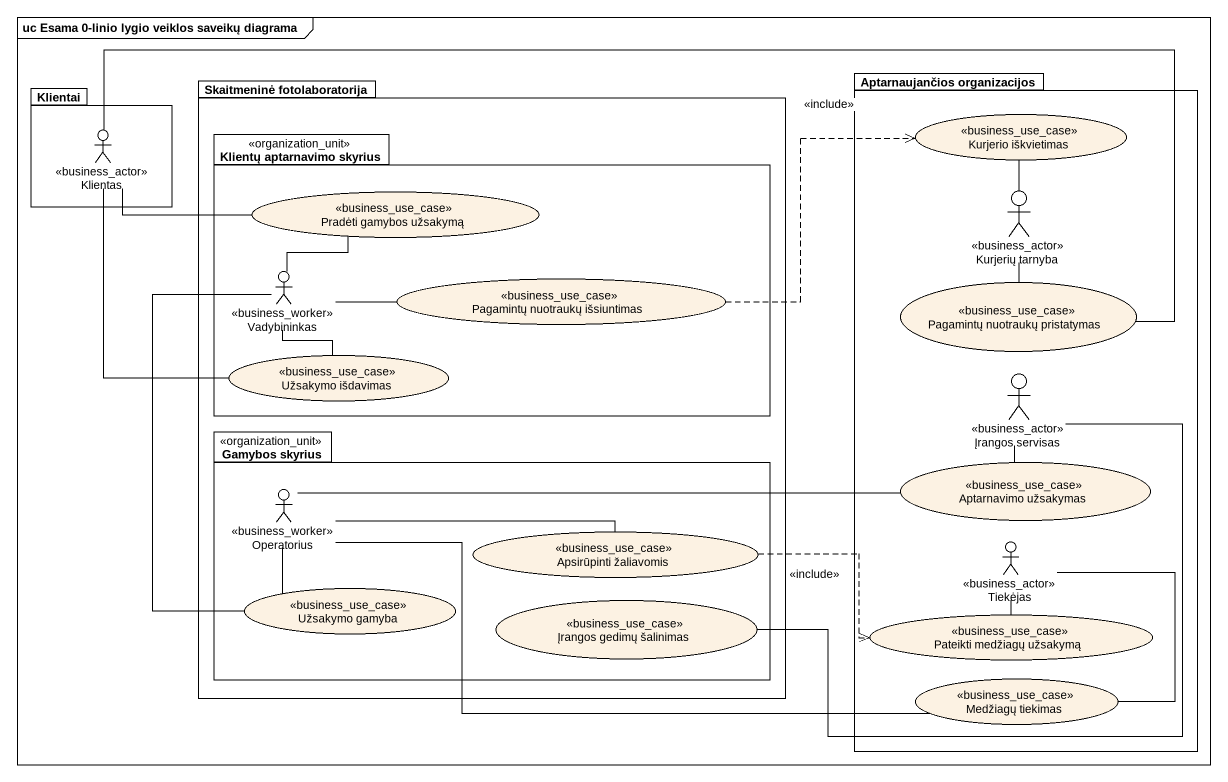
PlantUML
@startuml
mainframe uc Esama 0-linio lygio veiklos saveikų diagrama
package "Skaitmeninė fotolaboratorija" as Skaitmeninė_fotolaboratorija {
  package "Klientų aptarnavimo skyrius" as Klientų_aptarnavimo_skyrius <<organization_unit>> {
    usecase "Pradėti gamybos užsakymą" as Pradėti_gamybos_užsakymą <<business_use_case>>
    actor Vadybininkas <<business_worker>>
    usecase "Pagamintų nuotraukų išsiuntimas" as Pagamintų_nuotraukų <<business_use_case>>
    usecase "Užsakymo išdavimas" as Užsakymo_išdavimas <<business_use_case>>
  }
  package "Gamybos skyrius" as Gamybos_skyrius <<organization_unit>> {
    actor Operatorius <<business_worker>>
    usecase "Apsirūpinti žaliavomis" as Apsirūpinti_žaliavomis <<business_use_case>>
    usecase "Užsakymo gamyba" as Užsakymo_gamyba <<business_use_case>>
    usecase "Įrangos gedimų šalinimas" as Įrangos_gedimų_šalinimas <<business_use_case>>
  }
}
package "Aptarnaujančios organizacijos" as Aptarnaujančios {
  usecase "Kurjerio iškvietimas" as Kurjerio_iškvietimas <<business_use_case>>
  actor "Kurjerių tarnyba" as Kurjerių_tarnyba <<business_actor>>
  usecase "Pagamintų nuotraukų pristatymas" as Pagamintų_nuotraukų_2 <<business_use_case>>
  actor "Įrangos servisas" as Įrangos_servisas <<business_actor>>
  usecase "Aptarnavimo užsakymas" as Aptarnavimo_užsakymas <<business_use_case>>
  actor Tiekėjas <<business_actor>>
  usecase "Pateikti medžiagų užsakymą" as Pateikti_medžiagų_užsakymą <<business_use_case>>
  usecase "Medžiagų tiekimas" as Medžiagų_tiekimas <<business_use_case>>
}
package Klientai {
  actor Klientas <<business_actor>>
}
Klientas -right- Pradėti_gamybos_užsakymą
Kurjerio_iškvietimas -- Kurjerių_tarnyba
Pradėti_gamybos_užsakymą -- Vadybininkas
Kurjerių_tarnyba -- Pagamintų_nuotraukų_2
Vadybininkas -right- Pagamintų_nuotraukų
Vadybininkas -- Užsakymo_išdavimas
Pagamintų_nuotraukų .right.> Kurjerio_iškvietimas : <<include>>
Pagamintų_nuotraukų_2 -left- Klientas
Užsakymo_išdavimas -up- Klientas
Įrangos_servisas -left- Įrangos_gedimų_šalinimas
Aptarnavimo_užsakymas -up- Įrangos_servisas
Operatorius -right- Aptarnavimo_užsakymas
Operatorius -right- Apsirūpinti_žaliavomis
Operatorius -- Užsakymo_gamyba
Apsirūpinti_žaliavomis .right.> Pateikti_medžiagų_užsakymą : <<include>>
Tiekėjas -- Medžiagų_tiekimas
Užsakymo_gamyba -up- Vadybininkas
Pateikti_medžiagų_užsakymą -up- Tiekėjas
Medžiagų_tiekimas -left- Operatorius
@enduml
